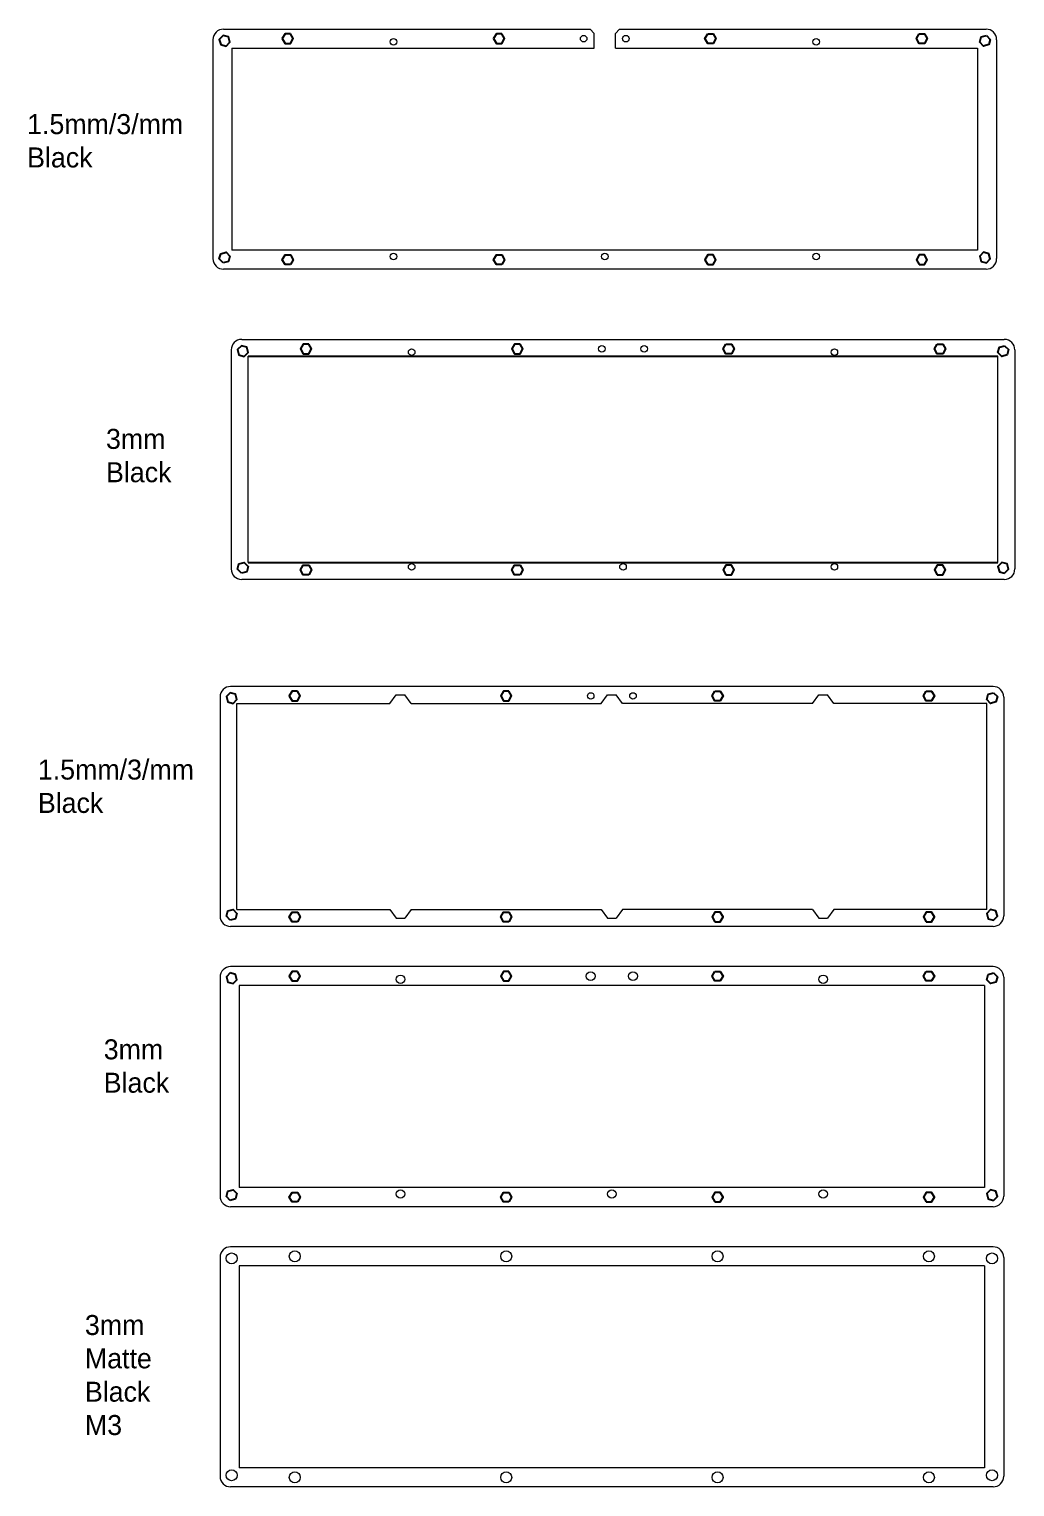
# Model space of a CAD drawing. Header units: millimetres. Extents: x 60 to 3943, y -655 to 1781.
# Drawn here: x 2481 to 2948, y 137 to 827 of the extents above; entities that cross this region are included whole.
import ezdxf

# ---------------------------------------------------------------- set-up
doc = ezdxf.new("R2010")
doc.units = ezdxf.units.MM
doc.header["$MEASUREMENT"] = 0

msp = doc.modelspace()

# ---------------------------------------------------------------- linework, layer by layer
at = {"lineweight": 0}
for p, q in [((2568.28, 821.86), (2568.28, 718.26)), ((2573.28, 826.86), (2746.67, 826.86)), ((2748.67, 824.86), (2746.67, 826.86)), ((2748.67, 817.86), (2748.67, 824.86)), ((2758.67, 824.86), (2760.67, 826.86)), ((2758.67, 817.86), (2758.67, 824.86)), ((2760.67, 826.86), (2934.05, 826.86)), ((2939.05, 821.86), (2939.05, 718.26)), ((2577.28, 817.86), (2577.28, 722.26)), ((2577.28, 817.86), (2748.67, 817.86)), ((2758.67, 817.86), (2930.05, 817.86)), ((2930.05, 817.86), (2930.05, 722.26)), ((2930.05, 722.26), (2577.28, 722.26)), ((2934.05, 713.26), (2573.28, 713.26)), ((2581.9, 680.02), (2942.68, 680.02)), ((2576.9, 675.02), (2576.9, 571.42)), ((2584.9, 574.42), (2584.9, 672.02)), ((2939.68, 574.42), (2939.68, 672.02)), ((2947.68, 675.02), (2947.68, 571.42)), ((2942.68, 566.42), (2581.9, 566.42)), ((2571.62, 510.78), (2571.62, 407.18)), ((2937.39, 515.78), (2576.62, 515.78)), ((2652.01, 507.78), (2655.01, 511.78)), ((2655.01, 511.78), (2659.01, 511.78)), ((2662.01, 507.78), (2659.01, 511.78)), ((2752.01, 507.78), (2755.01, 511.78)), ((2755.01, 511.78), (2759.01, 511.78)), ((2762.01, 507.78), (2759.01, 511.78)), ((2852.01, 507.78), (2855.01, 511.78)), ((2855.01, 511.78), (2859.01, 511.78)), ((2862.01, 507.78), (2859.01, 511.78)), ((2942.39, 510.78), (2942.39, 407.18)), ((2579.62, 410.18), (2579.62, 507.78)), ((2579.62, 507.78), (2652.01, 507.78)), ((2662.01, 507.78), (2752.01, 507.78)), ((2852.01, 507.78), (2762.01, 507.78)), ((2934.39, 507.78), (2862.01, 507.78)), ((2934.39, 410.18), (2934.39, 507.78)), ((2579.62, 410.18), (2652.01, 410.18)), ((2652.01, 410.18), (2655.01, 406.18)), ((2662.01, 410.18), (2659.01, 406.18)), ((2662.01, 410.18), (2752.01, 410.18)), ((2752.01, 410.18), (2755.01, 406.18)), ((2762.01, 410.18), (2759.01, 406.18)), ((2852.01, 410.18), (2762.01, 410.18)), ((2852.01, 410.18), (2855.01, 406.18)), ((2862.01, 410.18), (2859.01, 406.18)), ((2934.39, 410.18), (2862.01, 410.18)), ((2937.39, 402.18), (2576.62, 402.18)), ((2655.01, 406.18), (2659.01, 406.18)), ((2755.01, 406.18), (2759.01, 406.18)), ((2855.01, 406.18), (2859.01, 406.18)), ((2937.39, 383.18), (2576.62, 383.18)), ((2571.62, 378.18), (2571.62, 274.58)), ((2580.62, 374.18), (2580.62, 278.58)), ((2933.39, 374.18), (2580.62, 374.18)), ((2933.39, 374.18), (2933.39, 278.58)), ((2942.39, 378.18), (2942.39, 274.58)), ((2933.39, 278.58), (2580.62, 278.58)), ((2937.39, 269.58), (2576.62, 269.58)), ((2937.39, 250.58), (2576.62, 250.58)), ((2571.62, 245.58), (2571.62, 141.98)), ((2580.62, 241.58), (2580.62, 145.98)), ((2933.39, 241.58), (2580.62, 241.58)), ((2933.39, 241.58), (2933.39, 145.98)), ((2942.39, 245.58), (2942.39, 141.98)), ((2933.39, 145.98), (2580.62, 145.98)), ((2937.39, 136.98), (2576.62, 136.98))]:
    msp.add_line(p, q, dxfattribs=at)
for p, q in [((2584.9, 672.02), (2939.68, 672.02)), ((2584.9, 574.42), (2939.68, 574.42))]:
    msp.add_line(p, q)
for points in [[(2573.11, 823.87), (2571.27, 822.03), (2571.94, 819.52), (2574.45, 818.85), (2576.29, 820.69), (2575.62, 823.2)], [(2604.96, 824.61), (2602.37, 824.61), (2601.07, 822.36), (2602.37, 820.11), (2604.96, 820.11), (2606.26, 822.36)], [(2704.96, 824.61), (2702.37, 824.61), (2701.07, 822.36), (2702.37, 820.11), (2704.96, 820.11), (2706.26, 822.36)], [(2802.37, 824.61), (2804.96, 824.61), (2806.26, 822.36), (2804.96, 820.11), (2802.37, 820.11), (2801.07, 822.36)], [(2902.37, 824.61), (2904.96, 824.61), (2906.26, 822.36), (2904.96, 820.11), (2902.37, 820.11), (2901.07, 822.36)], [(2934.23, 823.87), (2936.06, 822.03), (2935.39, 819.52), (2932.88, 818.85), (2931.04, 820.69), (2931.72, 823.2)], [(2573.11, 716.25), (2571.27, 718.09), (2571.94, 720.6), (2574.45, 721.27), (2576.29, 719.43), (2575.62, 716.92)], [(2604.96, 715.51), (2602.37, 715.51), (2601.07, 717.76), (2602.37, 720.01), (2604.96, 720.01), (2606.26, 717.76)], [(2704.96, 715.51), (2702.37, 715.51), (2701.07, 717.76), (2702.37, 720.01), (2704.96, 720.01), (2706.26, 717.76)], [(2802.37, 715.51), (2804.96, 715.51), (2806.26, 717.76), (2804.96, 720.01), (2802.37, 720.01), (2801.07, 717.76)], [(2902.37, 715.51), (2904.96, 715.51), (2906.26, 717.76), (2904.96, 720.01), (2902.37, 720.01), (2901.07, 717.76)], [(2934.23, 716.25), (2936.06, 718.09), (2935.39, 720.6), (2932.88, 721.27), (2931.04, 719.43), (2931.72, 716.92)], [(2581.73, 677.03), (2579.89, 675.19), (2580.56, 672.68), (2583.07, 672.01), (2584.91, 673.84), (2584.24, 676.35)], [(2613.59, 677.77), (2610.99, 677.77), (2609.69, 675.52), (2610.99, 673.27), (2613.59, 673.27), (2614.89, 675.52)], [(2713.59, 677.77), (2710.99, 677.77), (2709.69, 675.52), (2710.99, 673.27), (2713.59, 673.27), (2714.89, 675.52)], [(2810.99, 677.77), (2813.59, 677.77), (2814.89, 675.52), (2813.59, 673.27), (2810.99, 673.27), (2809.69, 675.52)], [(2910.99, 677.77), (2913.59, 677.77), (2914.89, 675.52), (2913.59, 673.27), (2910.99, 673.27), (2909.69, 675.52)], [(2942.85, 677.03), (2944.69, 675.19), (2944.01, 672.68), (2941.5, 672.01), (2939.67, 673.84), (2940.34, 676.35)], [(2581.73, 569.41), (2579.89, 571.24), (2580.56, 573.75), (2583.07, 574.43), (2584.91, 572.59), (2584.24, 570.08)], [(2613.59, 568.67), (2610.99, 568.67), (2609.69, 570.92), (2610.99, 573.17), (2613.59, 573.17), (2614.89, 570.92)], [(2713.59, 568.67), (2710.99, 568.67), (2709.69, 570.92), (2710.99, 573.17), (2713.59, 573.17), (2714.89, 570.92)], [(2810.99, 568.67), (2813.59, 568.67), (2814.89, 570.92), (2813.59, 573.17), (2810.99, 573.17), (2809.69, 570.92)], [(2910.99, 568.67), (2913.59, 568.67), (2914.89, 570.92), (2913.59, 573.17), (2910.99, 573.17), (2909.69, 570.92)], [(2942.85, 569.41), (2944.69, 571.24), (2944.01, 573.75), (2941.5, 574.43), (2939.67, 572.59), (2940.34, 570.08)], [(2576.45, 512.79), (2574.61, 510.95), (2575.28, 508.44), (2577.79, 507.77), (2579.63, 509.61), (2578.96, 512.12)], [(2608.31, 513.53), (2605.71, 513.53), (2604.41, 511.28), (2605.71, 509.03), (2608.31, 509.03), (2609.6, 511.28)], [(2708.31, 513.53), (2705.71, 513.53), (2704.41, 511.28), (2705.71, 509.03), (2708.31, 509.03), (2709.6, 511.28)], [(2805.71, 513.53), (2808.31, 513.53), (2809.6, 511.28), (2808.31, 509.03), (2805.71, 509.03), (2804.41, 511.28)], [(2905.71, 513.53), (2908.31, 513.53), (2909.6, 511.28), (2908.31, 509.03), (2905.71, 509.03), (2904.41, 511.28)], [(2937.57, 512.79), (2939.4, 510.95), (2938.73, 508.44), (2936.22, 507.77), (2934.38, 509.61), (2935.06, 512.12)], [(2576.45, 405.17), (2574.61, 407.01), (2575.28, 409.52), (2577.79, 410.19), (2579.63, 408.35), (2578.96, 405.84)], [(2608.31, 404.43), (2605.71, 404.43), (2604.41, 406.68), (2605.71, 408.93), (2608.31, 408.93), (2609.6, 406.68)], [(2708.31, 404.43), (2705.71, 404.43), (2704.41, 406.68), (2705.71, 408.93), (2708.31, 408.93), (2709.6, 406.68)], [(2805.71, 404.43), (2808.31, 404.43), (2809.6, 406.68), (2808.31, 408.93), (2805.71, 408.93), (2804.41, 406.68)], [(2905.71, 404.43), (2908.31, 404.43), (2909.6, 406.68), (2908.31, 408.93), (2905.71, 408.93), (2904.41, 406.68)], [(2937.57, 405.17), (2939.4, 407.01), (2938.73, 409.52), (2936.22, 410.19), (2934.38, 408.35), (2935.06, 405.84)], [(2576.45, 380.19), (2574.61, 378.35), (2575.28, 375.84), (2577.79, 375.17), (2579.63, 377.01), (2578.96, 379.52)], [(2608.31, 380.93), (2605.71, 380.93), (2604.41, 378.68), (2605.71, 376.43), (2608.31, 376.43), (2609.6, 378.68)], [(2708.31, 380.93), (2705.71, 380.93), (2704.41, 378.68), (2705.71, 376.43), (2708.31, 376.43), (2709.6, 378.68)], [(2805.71, 380.93), (2808.31, 380.93), (2809.6, 378.68), (2808.31, 376.43), (2805.71, 376.43), (2804.41, 378.68)], [(2905.71, 380.93), (2908.31, 380.93), (2909.6, 378.68), (2908.31, 376.43), (2905.71, 376.43), (2904.41, 378.68)], [(2937.57, 380.19), (2939.4, 378.35), (2938.73, 375.84), (2936.22, 375.17), (2934.38, 377.01), (2935.06, 379.52)], [(2576.45, 272.57), (2574.61, 274.41), (2575.28, 276.92), (2577.79, 277.59), (2579.63, 275.75), (2578.96, 273.24)], [(2608.31, 271.83), (2605.71, 271.83), (2604.41, 274.08), (2605.71, 276.33), (2608.31, 276.33), (2609.6, 274.08)], [(2708.31, 271.83), (2705.71, 271.83), (2704.41, 274.08), (2705.71, 276.33), (2708.31, 276.33), (2709.6, 274.08)], [(2805.71, 271.83), (2808.31, 271.83), (2809.6, 274.08), (2808.31, 276.33), (2805.71, 276.33), (2804.41, 274.08)], [(2905.71, 271.83), (2908.31, 271.83), (2909.6, 274.08), (2908.31, 276.33), (2905.71, 276.33), (2904.41, 274.08)], [(2937.57, 272.57), (2939.4, 274.41), (2938.73, 276.92), (2936.22, 277.59), (2934.38, 275.75), (2935.06, 273.24)]]:
    msp.add_lwpolyline(points, close=True)
for centre, radius in [((2653.67, 820.86), 1.55), ((2743.67, 822.36), 1.55), ((2763.67, 822.36), 1.55), ((2853.67, 820.86), 1.55), ((2653.67, 719.26), 1.55), ((2753.67, 719.26), 1.55), ((2853.67, 719.26), 1.55), ((2752.29, 675.52), 1.55), ((2772.29, 675.52), 1.55), ((2662.29, 674.02), 1.55), ((2862.29, 674.02), 1.55), ((2662.29, 572.42), 1.55), ((2762.29, 572.42), 1.55), ((2862.29, 572.42), 1.55), ((2747.01, 511.28), 1.55), ((2767.01, 511.28), 1.55), ((2747.01, 378.68), 2.1), ((2767.01, 378.68), 2.1), ((2657.01, 377.18), 2), ((2857.01, 377.18), 2), ((2657.01, 275.58), 2), ((2757.01, 275.58), 2), ((2857.01, 275.58), 2), ((2607.01, 246.08), 2.6), ((2707.01, 246.08), 2.6), ((2807.01, 246.08), 2.6), ((2907.01, 246.08), 2.6), ((2577.12, 245.08), 2.6), ((2936.89, 245.08), 2.6), ((2577.12, 142.48), 2.6), ((2936.89, 142.48), 2.6), ((2607.01, 141.48), 2.6), ((2707.01, 141.48), 2.6), ((2807.01, 141.48), 2.6), ((2907.01, 141.48), 2.6)]:
    msp.add_circle(centre, radius, dxfattribs=at)
for centre, start, end in [((2573.28, 821.86), 90, 180), ((2934.05, 821.86), 0, 90), ((2573.28, 718.26), 180, 270), ((2934.05, 718.26), 270, 0), ((2581.9, 675.02), 90, 180), ((2942.68, 675.02), 0, 90), ((2581.9, 571.42), 180, 270), ((2942.68, 571.42), 270, 0), ((2576.62, 510.78), 90, 180), ((2937.39, 510.78), 0, 90), ((2576.62, 407.18), 180, 270), ((2937.39, 407.18), 270, 0), ((2576.62, 378.18), 90, 180), ((2937.39, 378.18), 0, 90), ((2576.62, 274.58), 180, 270), ((2937.39, 274.58), 270, 0), ((2576.62, 245.58), 90, 180), ((2937.39, 245.58), 0, 90), ((2576.62, 141.98), 180, 270), ((2937.39, 141.98), 270, 0)]:
    msp.add_arc(centre, 5, start, end, dxfattribs=at)

# ---------------------------------------------------------------- texts
at = {"lineweight": 0, "attachment_point": 1}
for s, insert, char_height in [('1.5mm/3/mm Black', (2480.35, 786.66), 9.4674), ('3mm Black', (2517.67, 637.68), 9.467), ('1.5mm/3/mm Black', (2485.43, 481.18), 9.4674), ('3mm Black', (2516.61, 348.77), 9.467), ('3mm Matte \\PBlack\\PM3', (2507.69, 218.31), 9.467)]:
    msp.add_mtext_dynamic_manual_height_columns(s, width=41.6283, gutter_width=1, heights=[0], dxfattribs=dict(at, insert=insert, char_height=char_height))

doc.saveas('drawing.dxf')
